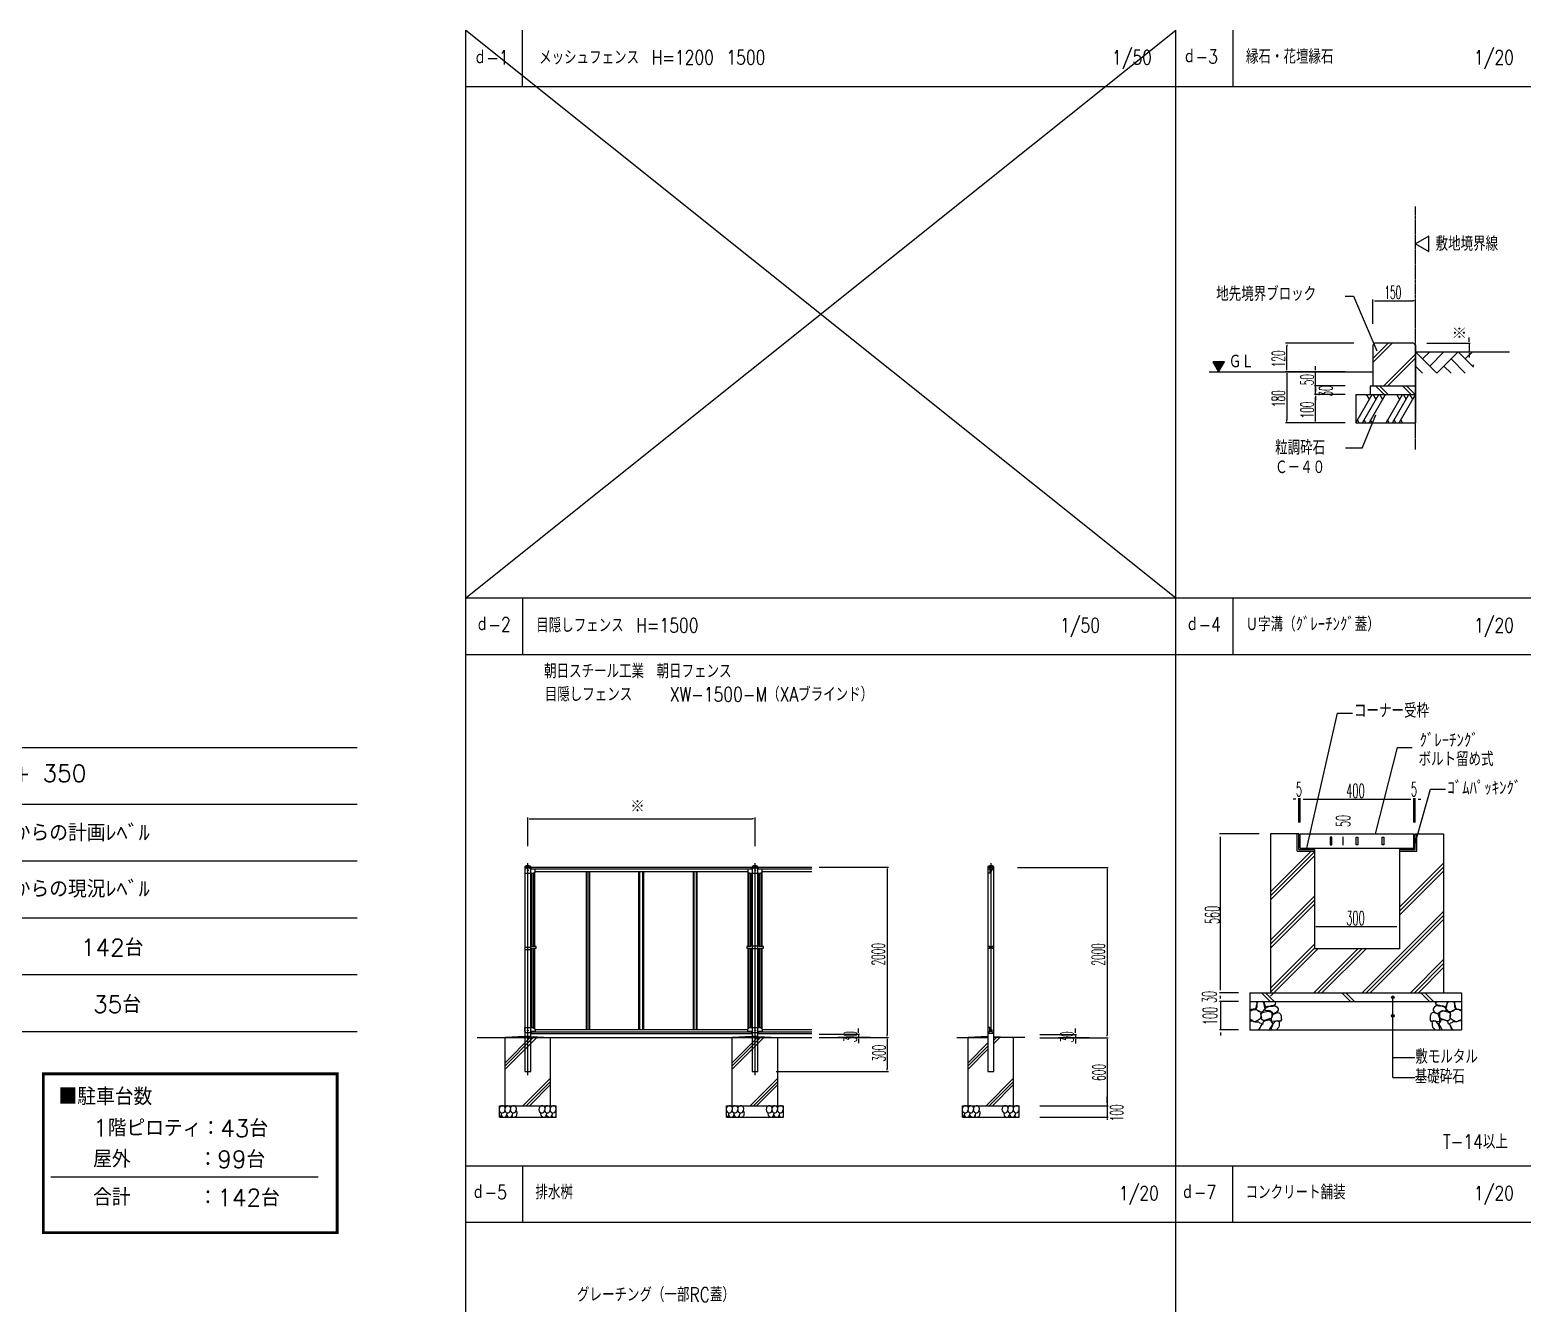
# Model space of a CAD drawing. Header units: millimetres. Extents: x 5204 to 163252, y 3613 to 115772.
# Drawn here: x 110411 to 163252, y 70904 to 115772 of the extents above; entities that cross this region are included whole.
import ezdxf

# ---------------------------------------------------------------- set-up
doc = ezdxf.new("R2010")
doc.units = ezdxf.units.MM
doc.header["$LTSCALE"] = 0.2
doc.linetypes.add('CENTER', pattern=[50.8, 31.75, -6.35, 6.35, -6.35])
doc.layers.get('Defpoints').update_dxf_attribs({"color": 40})
for name, color, linetype in [('0-1', 7, 'Continuous'), ('92 設備記述', 3, 'Continuous'), ('A_タイトル枠', 7, 'Continuous')]:
    doc.layers.add(name, color=color, linetype=linetype)
doc.layers.add('A_通芯', color=8, linetype='Continuous', plot=False)
doc.styles.get("Standard").update_dxf_attribs({"font": 'simplex.shx', "width": 0.8, "height": 700, "bigfont": 'extfont2.shx'})
doc.styles.add('Standard-A', font='romans.shx', dxfattribs={"bigfont": 'extfont2.shx'})

msp = doc.modelspace()

# ---------------------------------------------------------------- hatches: boundary and pattern name
at = {"layer": '92 設備記述'}
h = msp.add_hatch(color=256, dxfattribs=at)
h.dxf.hatch_style = 1
h.paths.add_polyline_path([(152054, 104089), (152256, 103739), (152458, 104089)])

# ---------------------------------------------------------------- linework, layer by layer
at = {"layer": '0-1', "color": 7, "linetype": 'Continuous'}
for p, q in [((125752, 95772), (150752, 115772)), ((125752, 115772), (150752, 95772)), ((157688, 105427), (157688, 106276)), ((157738, 106240), (157788, 106240)), ((157788, 106240), (159088, 106240)), ((159138, 106240), (159088, 106240)), ((159188, 105427), (159188, 106276)), ((157021, 104739), (154615, 104739)), ((154651, 104689), (154651, 104639)), ((154651, 103839), (154651, 104639)), ((157758, 104739), (157688, 104668)), ((157688, 104062), (158365, 104739)), ((157688, 104203), (158223, 104739)), ((157688, 104668), (157688, 103239)), ((159117, 104739), (157758, 104739)), ((159117, 104739), (159188, 104668)), ((159188, 104668), (159188, 103239)), ((159591, 104739), (161107, 104739)), ((161071, 104839), (161071, 104939)), ((161071, 104789), (161071, 104839)), ((161071, 104739), (161071, 104439)), ((158073, 103239), (159188, 104354)), ((158214, 103239), (159188, 104212)), ((159188, 104439), (159938, 103689)), ((159188, 104439), (162493, 104439)), ((159688, 104439), (159438, 104189)), ((160188, 104439), (159688, 103939)), ((160688, 104439), (159938, 103689)), ((160438, 104189), (160938, 103689)), ((160688, 104439), (161227, 103900)), ((161188, 104439), (160938, 104189)), ((160951, 104439), (161107, 104439)), ((161071, 104389), (161071, 104339)), ((161071, 104339), (161071, 104239)), ((151926, 103739), (157688, 103739)), ((155696, 103739), (154615, 103739)), ((155696, 103739), (154615, 103739)), ((154651, 103789), (154651, 103839)), ((154651, 103689), (154651, 103639)), ((154651, 103639), (154651, 102039)), ((156706, 103739), (155625, 103739)), ((155661, 103839), (155661, 103939)), ((155661, 103789), (155661, 103839)), ((155661, 103239), (155661, 103739)), ((159188, 103939), (159438, 103689)), ((160188, 103939), (160438, 103689)), ((161227, 103978), (161188, 103939)), ((156706, 103239), (155625, 103239)), ((156706, 103239), (155625, 103239)), ((155661, 103339), (155661, 103439)), ((155661, 103289), (155661, 103339)), ((155661, 102939), (155661, 103239)), ((155661, 103189), (155661, 103139)), ((155661, 103139), (155661, 103039)), ((157588, 103239), (159188, 103239)), ((157588, 103239), (157588, 102939)), ((158082, 102939), (157782, 103239)), ((158224, 102939), (157924, 103239)), ((159029, 102939), (158729, 103239)), ((159171, 102939), (158871, 103239)), ((159188, 103239), (159188, 102939)), ((159188, 103005), (159188, 103105)), ((156706, 102939), (155625, 102939)), ((156706, 102939), (155625, 102939)), ((155661, 102889), (155661, 102839)), ((155661, 102889), (155661, 102839)), ((155661, 102039), (155661, 102839)), ((155661, 102839), (155661, 102739)), ((157088, 101939), (157665, 102939)), ((157088, 102939), (159188, 102939)), ((157088, 102939), (157088, 101939)), ((157319, 101939), (157896, 102939)), ((157566, 102768), (157467, 102939)), ((157550, 101939), (158127, 102939)), ((157588, 102939), (159188, 102939)), ((157797, 102768), (157698, 102939)), ((158028, 102768), (157929, 102939)), ((158148, 101939), (158726, 102939)), ((158379, 101939), (158957, 102939)), ((158627, 102768), (158528, 102939)), ((158610, 101939), (159188, 102939)), ((158858, 102768), (158759, 102939)), ((159089, 102768), (158990, 102939)), ((159188, 102939), (159188, 101939)), ((154651, 101989), (154651, 102039)), ((155661, 101989), (155661, 102039)), ((157203, 101939), (157145, 102039)), ((157434, 101939), (157376, 102039)), ((157665, 101939), (157607, 102039)), ((158264, 101939), (158206, 102039)), ((158495, 101939), (158437, 102039)), ((158726, 101939), (158668, 102039)), ((156706, 101939), (154615, 101939)), ((156706, 101939), (155625, 101939)), ((157088, 101939), (159188, 101939)), ((121932, 90494), (102211, 90494)), ((121932, 88494), (102211, 88494)), ((154977, 88687), (154877, 88687)), ((155077, 87861), (155077, 88723)), ((155127, 87861), (155127, 88723)), ((155227, 88687), (159027, 88687)), ((159127, 87861), (159127, 88723)), ((159177, 87861), (159177, 88723)), ((159277, 88687), (159377, 88687)), ((127935, 87027), (127935, 88032)), ((127985, 87996), (128035, 87996)), ((128035, 87996), (135835, 87996)), ((135885, 87996), (135835, 87996)), ((135935, 87027), (135935, 88032)), ((153677, 87461), (152289, 87461)), ((152325, 81961), (152325, 87361)), ((155077, 87461), (154077, 87461)), ((154077, 87461), (154077, 81861)), ((155017, 86851), (155017, 87461)), ((155077, 86911), (155077, 87461)), ((155127, 87461), (159127, 87461)), ((155127, 86961), (155127, 87461)), ((156640, 87061), (156640, 87361)), ((159127, 86961), (159127, 87461)), ((159177, 86911), (159177, 87461)), ((159177, 87461), (160177, 87461)), ((159237, 86851), (159237, 87461)), ((160177, 87461), (160177, 81861)), ((155510, 86851), (154077, 85418)), ((155627, 86826), (154077, 85276)), ((155627, 86685), (154077, 85135)), ((155017, 86851), (155627, 86851)), ((155077, 86911), (155627, 86911)), ((155127, 86961), (159127, 86961)), ((155627, 86911), (155627, 83411)), ((158627, 86911), (159177, 86911)), ((158627, 86911), (158627, 83411)), ((158627, 86851), (159237, 86851)), ((121932, 86494), (102211, 86494)), ((127833, 86307), (127833, 80287)), ((127833, 86307), (128037, 86307)), ((127833, 86279), (128037, 86279)), ((127935, 78967), (127935, 86427)), ((128037, 80287), (128037, 86307)), ((128061, 86287), (135809, 86287)), ((128061, 86213), (128061, 86287)), ((128061, 86227), (135809, 86227)), ((128191, 86139), (135679, 86139)), ((129985, 86139), (129985, 80575)), ((130008, 86139), (130008, 80575)), ((130088, 86139), (130088, 80575)), ((130111, 86139), (130111, 80575)), ((131845, 80575), (131845, 86139)), ((131885, 80575), (131885, 86139)), ((131985, 80575), (131985, 86139)), ((132025, 80575), (132025, 86139)), ((133759, 86139), (133759, 80575)), ((133782, 86139), (133782, 80575)), ((133862, 86139), (133862, 80575)), ((133885, 86139), (133885, 80575)), ((135809, 86213), (135809, 86287)), ((135833, 86307), (135833, 80287)), ((135833, 86307), (136037, 86307)), ((135833, 86279), (136037, 86279)), ((135935, 78967), (135935, 86427)), ((136037, 80287), (136037, 86307)), ((136061, 86287), (137935, 86287)), ((136061, 86213), (136061, 86287)), ((136061, 86227), (137935, 86227)), ((136191, 86139), (137935, 86139)), ((138190, 86287), (140628, 86287)), ((138190, 86287), (139612, 86287)), ((140592, 86237), (140592, 86187)), ((140592, 86187), (140592, 80387)), ((144136, 86307), (144136, 79087)), ((144136, 86307), (144339, 86307)), ((144136, 86279), (144339, 86279)), ((144136, 86257), (144168, 86257)), ((144290, 86179), (144186, 86179)), ((144238, 86427), (144238, 86227)), ((144238, 86227), (144238, 80487)), ((144339, 79087), (144339, 86307)), ((145175, 86281), (148372, 86281)), ((145175, 86281), (147248, 86281)), ((148336, 86231), (148336, 86181)), ((148336, 86181), (148336, 80381)), ((160177, 86428), (158627, 84877)), ((160177, 86285), (158627, 84735)), ((160177, 86144), (158627, 84594)), ((128061, 83488), (128061, 86073)), ((128093, 83496), (128093, 86073)), ((128149, 83496), (128149, 86092)), ((128181, 83496), (128181, 86120)), ((135689, 83496), (135689, 86120)), ((135721, 83496), (135721, 86092)), ((135777, 83496), (135777, 86073)), ((135809, 83497), (135809, 86073)), ((136061, 83497), (136061, 86073)), ((136093, 83496), (136093, 86073)), ((136149, 83496), (136149, 86092)), ((136181, 83496), (136181, 86120)), ((155627, 85271), (154077, 83721)), ((155627, 85129), (154077, 83579)), ((155627, 84988), (154077, 83438)), ((160177, 84730), (157308, 81861)), ((160177, 84588), (157450, 81861)), ((121932, 84494), (102211, 84494)), ((155677, 84202), (155727, 84202)), ((155727, 84202), (158527, 84202)), ((160177, 84447), (157591, 81861)), ((155627, 83574), (154077, 82024)), ((128061, 80641), (128061, 83409)), ((128093, 80641), (128093, 83430)), ((128149, 80621), (128149, 83430)), ((128181, 80593), (128181, 83430)), ((135689, 80593), (135689, 83430)), ((135721, 80621), (135721, 83430)), ((135777, 80641), (135777, 83430)), ((135809, 80641), (135809, 83428)), ((136061, 80641), (136061, 83428)), ((136093, 80641), (136093, 83430)), ((136149, 80621), (136149, 83430)), ((136181, 80593), (136181, 83430)), ((144298, 83463), (144177, 83463)), ((155627, 83432), (154077, 81882)), ((155747, 83411), (154077, 81741)), ((157161, 83411), (155611, 81861)), ((158627, 83411), (155627, 83411)), ((157303, 83411), (155753, 81861)), ((157444, 83411), (155894, 81861)), ((160177, 83033), (159005, 81861)), ((121932, 82494), (102211, 82494)), ((160177, 82891), (159147, 81861)), ((160177, 82750), (159288, 81861)), ((152952, 81861), (152289, 81861)), ((152952, 81561), (152289, 81561)), ((152325, 81661), (152325, 81761)), ((152325, 81561), (152325, 80561)), ((153352, 81861), (153352, 81561)), ((153352, 81861), (160807, 81861)), ((153352, 81561), (153352, 80561)), ((153352, 81561), (160808, 81561)), ((154067, 81561), (153767, 81861)), ((154208, 81561), (153908, 81861)), ((156893, 81561), (156593, 81861)), ((157034, 81561), (156734, 81861)), ((159674, 81561), (159374, 81861)), ((159816, 81561), (159516, 81861)), ((160807, 81861), (160807, 81561)), ((160808, 81561), (160808, 80561)), ((121932, 80494), (102211, 80494)), ((127833, 80327), (127135, 80287)), ((127135, 79403), (128058, 80325)), ((127135, 79290), (128165, 80319)), ((128037, 80327), (127833, 80327)), ((128037, 80327), (128735, 80287)), ((128061, 80427), (128061, 80501)), ((128061, 80487), (135809, 80487)), ((128061, 80427), (135809, 80427)), ((128191, 80575), (135679, 80575)), ((135833, 80327), (135135, 80287)), ((135135, 79403), (136058, 80325)), ((135135, 79290), (136165, 80319)), ((135809, 80427), (135809, 80501)), ((136037, 80327), (135833, 80327)), ((136037, 80327), (136735, 80287)), ((136061, 80427), (136061, 80501)), ((136061, 80487), (137935, 80487)), ((136061, 80427), (137935, 80427)), ((136191, 80575), (137935, 80575)), ((138190, 80407), (139612, 80407)), ((138190, 80407), (139612, 80407)), ((139576, 80507), (139576, 80607)), ((139576, 80457), (139576, 80507)), ((139576, 80457), (139576, 80507)), ((139576, 80407), (139576, 80287)), ((140592, 80337), (140592, 80387)), ((144136, 80327), (143438, 80287)), ((144136, 80457), (144168, 80457)), ((144290, 80535), (144186, 80535)), ((144339, 80327), (145038, 80287)), ((144339, 80304), (144360, 80325)), ((144339, 80191), (144467, 80319)), ((145964, 80401), (147248, 80401)), ((145964, 80401), (147248, 80401)), ((147212, 80501), (147212, 80601)), ((147212, 80451), (147212, 80501)), ((147212, 80451), (147212, 80501)), ((147212, 80401), (147212, 80281)), ((148336, 80331), (148336, 80381)), ((152952, 80561), (152289, 80561)), ((152325, 80461), (152325, 80361)), ((153352, 80561), (160808, 80561)), ((126153, 80287), (137935, 80287)), ((126327, 80287), (127135, 80287)), ((127135, 79177), (128272, 80313)), ((127135, 77887), (127135, 80287)), ((127833, 80287), (127833, 79087)), ((128037, 79087), (128037, 80287)), ((128735, 77887), (128735, 80287)), ((128735, 80287), (135135, 80287)), ((135135, 79177), (136272, 80313)), ((135135, 77887), (135135, 80287)), ((135833, 80287), (135833, 79087)), ((136037, 79087), (136037, 80287)), ((136735, 77887), (136735, 80287)), ((138190, 80287), (140628, 80287)), ((138190, 80287), (140628, 80287)), ((138190, 80287), (139612, 80287)), ((140001, 80287), (138847, 80287)), ((139576, 80237), (139576, 80187)), ((139576, 80187), (139576, 80087)), ((140592, 80237), (140592, 80187)), ((140592, 80187), (140592, 79187)), ((143038, 80287), (144136, 80287)), ((143038, 80287), (143438, 80287)), ((143438, 77887), (143438, 80287)), ((143438, 79403), (144136, 80101)), ((143438, 79290), (144136, 79988)), ((143438, 79177), (144136, 79875)), ((144339, 80078), (144574, 80313)), ((145438, 80287), (144339, 80287)), ((145038, 77887), (145038, 80287)), ((145438, 80287), (145038, 80287)), ((145964, 80281), (148372, 80281)), ((145964, 80281), (148372, 80281)), ((145964, 80281), (147248, 80281)), ((147695, 80281), (146608, 80281)), ((147212, 80231), (147212, 80181)), ((147212, 80181), (147212, 80081)), ((148336, 80231), (148336, 80181)), ((148336, 80181), (148336, 77987)), ((127765, 77887), (128735, 78857)), ((127833, 79087), (128037, 79087)), ((127878, 77887), (128735, 78744)), ((135765, 77887), (136735, 78857)), ((135833, 79087), (136037, 79087)), ((135878, 77887), (136735, 78744)), ((136676, 79087), (140628, 79087)), ((140592, 79137), (140592, 79187)), ((144067, 77887), (145038, 78857)), ((144136, 79087), (144339, 79087)), ((144180, 77887), (145038, 78744)), ((127991, 77887), (128735, 78631)), ((135991, 77887), (136735, 78631)), ((144294, 77887), (145038, 78631)), ((148336, 78107), (148336, 78207)), ((126935, 77487), (126935, 77887)), ((126935, 77887), (128935, 77887)), ((128935, 77487), (128935, 77887)), ((134935, 77487), (134935, 77887)), ((134935, 77887), (136935, 77887)), ((136935, 77487), (136935, 77887)), ((143238, 77887), (145238, 77887)), ((143238, 77487), (143238, 77887)), ((145238, 77487), (145238, 77887)), ((145964, 77887), (148372, 77887)), ((145964, 77887), (148372, 77887)), ((148336, 77987), (148336, 78087)), ((148336, 78007), (148336, 77887)), ((148336, 77981), (148336, 77881)), ((148336, 77887), (148336, 77487)), ((148336, 77837), (148336, 77787)), ((148336, 77787), (148336, 77687)), ((126935, 77487), (128935, 77487)), ((134935, 77487), (136935, 77487)), ((143238, 77487), (145238, 77487)), ((145964, 77487), (148372, 77487)), ((148336, 77437), (148336, 77387))]:
    msp.add_line(p, q, dxfattribs=at)
for points, const_width in [([(157638, 106240, 1), (157737, 106240, 1)], 0.0026), ([(159138, 106240, 1), (159237, 106240, 1)], 0.0026), ([(154602, 104739, 1), (154701, 104739, 1)], 0.0026), ([(161022, 104739, 1), (161121, 104739, 1)], 0.0026), ([(161022, 104439, 1), (161121, 104439, 1)], 0.0026), ([(154602, 103739, 1), (154701, 103739, 1)], 0.0026), ([(154602, 103739, 1), (154701, 103739, 1)], 0.0026), ([(155612, 103739, 1), (155711, 103739, 1)], 0.0026), ([(155612, 103239, 1), (155711, 103239, 1)], 0.0026), ([(155612, 103239, 1), (155711, 103239, 1)], 0.0026), ([(155612, 102939, 1), (155711, 102939, 1)], 0.0026), ([(155612, 102939, 1), (155711, 102939, 1)], 0.0026), ([(154602, 101939, 1), (154701, 101939, 1)], 0.0026), ([(155612, 101939, 1), (155711, 101939, 1)], 0.0026), ([(155027, 88687, 1), (155127, 88687, 1)], 0.0026), ([(155077, 88687, 1), (155177, 88687, 1)], 0.0026), ([(159077, 88687, 1), (159177, 88687, 1)], 0.0026), ([(159127, 88687, 1), (159227, 88687, 1)], 0.0026), ([(127885, 87996, 1), (127985, 87996, 1)], 0.0026), ([(135885, 87996, 1), (135985, 87996, 1)], 0.0026), ([(152275, 87461, 1), (152375, 87461, 1)], 0.0026), ([(156590, 87461, 1), (156690, 87461, 1)], 0.0026), ([(156590, 86961, 1), (156690, 86961, 1)], 0.0026), ([(140542, 86287, 1), (140642, 86287, 1)], 0.0026), ([(148286, 86281, 1), (148385, 86281, 1)], 0.0026), ([(155577, 84202, 1), (155677, 84202, 1)], 0.0026), ([(158576, 84201, 1), (158676, 84201, 1)], 0.0026), ([(152275, 81861, 1), (152375, 81861, 1)], 0.0026), ([(152275, 81561, 1), (152375, 81561, 1)], 0.0026), ([(139526, 80407, 1), (139626, 80407, 1)], 0.0024), ([(139526, 80407, 1), (139626, 80407, 1)], 0.0024), ([(139526, 80287, 1), (139626, 80287, 1)], 0.0024), ([(140542, 80287, 1), (140642, 80287, 1)], 0.0026), ([(140542, 80287, 1), (140642, 80287, 1)], 0.0026), ([(147162, 80401, 1), (147261, 80401, 1)], 0.0026), ([(147162, 80401, 1), (147261, 80401, 1)], 0.0026), ([(147162, 80281, 1), (147261, 80281, 1)], 0.0026), ([(148286, 80281, 1), (148385, 80281, 1)], 0.0026), ([(148286, 80281, 1), (148385, 80281, 1)], 0.0026), ([(152275, 80561, 1), (152375, 80561, 1)], 0.0026), ([(140542, 79087, 1), (140642, 79087, 1)], 0.0026), ([(148286, 77887, 1), (148385, 77887, 1)], 0.0026), ([(148286, 77487, 1), (148385, 77487, 1)], 0.0026)]:
    msp.add_lwpolyline(points, format="xyb", close=True, dxfattribs=dict(at, const_width=const_width))
for points in [[(156239, 87345), (156185, 87345), (156185, 87078), (156239, 87078), (156239, 87345), (156239, 87345)], [(157099, 87345), (157154, 87345), (157154, 87078), (157099, 87078), (157099, 87345), (157099, 87345)], [(158014, 87345), (158069, 87345), (158069, 87078), (158014, 87078), (158014, 87345), (158014, 87345)], [(128047, 86213), (127995, 86257), (127875, 86257), (127833, 86218), (127833, 86073), (128126, 86073), (128191, 86129), (128191, 86213), (128047, 86213), (128047, 86213)], [(136191, 86213), (136047, 86213), (135995, 86257), (135875, 86257), (135823, 86213), (135679, 86213), (135679, 86129), (135744, 86073), (136126, 86073), (136191, 86129), (136191, 86213), (136191, 86213)], [(136229, 83430), (136229, 83496), (136083, 83496), (136035, 83503), (135835, 83503), (135787, 83496), (135641, 83496), (135641, 83430), (135787, 83430), (135835, 83423), (136035, 83423), (136083, 83430), (136229, 83430), (136229, 83430)], [(153954, 81230), (153898, 81239), (153880, 81280), (153915, 81329), (153963, 81375), (153989, 81388), (154081, 81397), (154164, 81397), (154247, 81402), (154308, 81366), (154352, 81302), (154347, 81248), (154312, 81198), (154260, 81153), (154181, 81126), (154151, 81153), (154085, 81216), (154029, 81239)], [(160206, 81230), (160263, 81239), (160280, 81280), (160245, 81329), (160197, 81375), (160171, 81388), (160079, 81397), (159996, 81397), (159913, 81402), (159852, 81366), (159809, 81302), (159813, 81248), (159848, 81198), (159900, 81153), (159979, 81126), (160009, 81153), (160075, 81216), (160132, 81239)], [(153906, 80900), (153824, 80886), (153776, 80922), (153745, 80963), (153758, 81040), (153745, 81139), (153802, 81167), (153885, 81198), (153998, 81216), (154103, 81180), (154125, 81135), (154129, 81049), (154116, 80972), (154042, 80945), (153981, 80922)], [(154177, 81108), (154247, 81135), (154295, 81153), (154334, 81171), (154391, 81157), (154434, 81108), (154461, 81044), (154452, 80954), (154465, 80918), (154430, 80868), (154386, 80868), (154325, 80877), (154273, 80868), (154194, 80850), (154112, 80864), (154112, 80922), (154112, 80954), (154138, 81022)], [(159983, 81108), (159913, 81135), (159865, 81153), (159826, 81171), (159770, 81157), (159726, 81108), (159700, 81044), (159708, 80954), (159695, 80918), (159730, 80868), (159774, 80868), (159835, 80877), (159887, 80868), (159966, 80850), (160049, 80864), (160049, 80922), (160049, 80954), (160023, 81022)], [(160254, 80900), (160337, 80886), (160385, 80922), (160415, 80963), (160402, 81040), (160415, 81139), (160359, 81167), (160276, 81198), (160162, 81216), (160057, 81180), (160036, 81135), (160031, 81049), (160044, 80972), (160119, 80945), (160180, 80922)], [(128047, 80501), (127995, 80457), (127875, 80457), (127833, 80495), (127833, 80641), (128126, 80641), (128191, 80585), (128191, 80501), (128047, 80501), (128047, 80501)], [(136191, 80501), (136047, 80501), (135995, 80457), (135875, 80457), (135823, 80501), (135679, 80501), (135679, 80585), (135744, 80641), (136126, 80641), (136191, 80585), (136191, 80501), (136191, 80501)]]:
    msp.add_lwpolyline(points, close=True, dxfattribs=at)
for points in [[(144201, 86219), (144201, 86073), (144136, 86073)], [(144258, 86139), (144258, 86215), (144308, 86227), (144308, 86287), (144168, 86287), (144168, 86227), (144218, 86215), (144218, 86139)], [(127833, 83383), (128035, 83383), (128082, 83430), (128229, 83430), (128229, 83496), (128068, 83496), (128035, 83463), (127833, 83463)], [(144136, 83503), (144197, 83503), (144197, 83423), (144136, 83423)], [(144339, 83423), (144279, 83423), (144279, 83503), (144339, 83503)], [(153575, 81561), (153597, 81515), (153597, 81460), (153579, 81402), (153575, 81343), (153527, 81289), (153475, 81289), (153405, 81271), (153374, 81243), (153352, 81261)], [(153632, 81561), (153610, 81515), (153601, 81470), (153597, 81433), (153601, 81366), (153571, 81311), (153579, 81280), (153623, 81248), (153684, 81234), (153701, 81207), (153771, 81194), (153828, 81221), (153893, 81302), (153876, 81393), (153863, 81470), (153837, 81533), (153793, 81561)], [(153885, 81561), (153854, 81515), (153872, 81465), (153898, 81397), (153985, 81375), (154072, 81393), (154120, 81420), (154194, 81424), (154260, 81460), (154264, 81515), (154212, 81561)], [(160276, 81561), (160306, 81515), (160289, 81465), (160263, 81397), (160175, 81375), (160088, 81393), (160040, 81420), (159966, 81424), (159900, 81460), (159896, 81515), (159948, 81561)], [(160529, 81561), (160550, 81515), (160559, 81470), (160564, 81433), (160559, 81366), (160590, 81311), (160581, 81280), (160537, 81248), (160476, 81234), (160459, 81207), (160389, 81194), (160332, 81221), (160267, 81302), (160284, 81393), (160297, 81470), (160324, 81533), (160367, 81561)], [(160585, 81561), (160564, 81515), (160564, 81460), (160581, 81402), (160585, 81343), (160633, 81289), (160686, 81289), (160756, 81271), (160786, 81243), (160808, 81261)], [(153352, 81216), (153405, 81239), (153457, 81275), (153523, 81280), (153601, 81261), (153653, 81221), (153688, 81207), (153749, 81176), (153754, 81135), (153736, 81085), (153749, 81031), (153767, 80986), (153723, 80949), (153653, 80904), (153531, 80841), (153470, 80864), (153457, 80886), (153427, 80895), (153352, 80927)], [(153352, 80868), (153392, 80882), (153448, 80882), (153488, 80850), (153544, 80836), (153605, 80845), (153658, 80836), (153697, 80805), (153758, 80791), (153780, 80751), (153745, 80705), (153715, 80656), (153701, 80619), (153645, 80561)], [(153697, 80561), (153697, 80597), (153728, 80656), (153758, 80728), (153815, 80769), (153832, 80855), (153885, 80882), (153994, 80909), (154081, 80913), (154090, 80868), (154120, 80827), (154164, 80773), (154129, 80714), (154085, 80637), (154033, 80561)], [(154133, 80561), (154116, 80592), (154125, 80651), (154160, 80732), (154186, 80787), (154260, 80859), (154343, 80873), (154395, 80836), (154391, 80796), (154382, 80723), (154373, 80651), (154325, 80610), (154295, 80561)], [(160027, 80561), (160044, 80592), (160036, 80651), (160001, 80732), (159975, 80787), (159900, 80859), (159818, 80873), (159765, 80836), (159770, 80796), (159778, 80723), (159787, 80651), (159835, 80610), (159865, 80561)], [(160463, 80561), (160463, 80597), (160433, 80656), (160402, 80728), (160345, 80769), (160328, 80855), (160276, 80882), (160167, 80909), (160079, 80913), (160071, 80868), (160040, 80827), (159996, 80773), (160031, 80714), (160075, 80637), (160127, 80561)], [(160808, 80868), (160769, 80882), (160712, 80882), (160673, 80850), (160616, 80836), (160555, 80845), (160502, 80836), (160463, 80805), (160402, 80791), (160380, 80751), (160415, 80705), (160446, 80656), (160459, 80619), (160516, 80561)], [(160808, 81216), (160756, 81239), (160703, 81275), (160638, 81280), (160559, 81261), (160507, 81221), (160472, 81207), (160411, 81176), (160407, 81135), (160424, 81085), (160411, 81031), (160393, 80986), (160437, 80949), (160507, 80904), (160629, 80841), (160690, 80864), (160703, 80886), (160734, 80895), (160808, 80927)], [(144201, 80494), (144201, 80641), (144136, 80641)], [(144258, 80575), (144258, 80499), (144308, 80487), (144308, 80427), (144168, 80427), (144168, 80487), (144218, 80499), (144218, 80575)]]:
    msp.add_lwpolyline(points, dxfattribs=at)
for centre in [(127935, 86179), (135935, 86179), (127935, 80535), (135935, 80535)]:
    msp.add_circle(centre, 16, dxfattribs=at)
for centre, radius, start, end in [((127935, 86198), 149, 47.0208, 132.9792), ((135935, 86198), 149, 47.0208, 132.9792), ((144238, 86198), 149, 47.0208, 132.9792), ((127039, 77781), 105, 335.907, 171.819), ((127032, 77741), 103, 199.074, 358.862), ((126911, 77597), 105, 74.6008, 76.5664), ((127224, 77741), 103, 201.369, 358.862), ((127231, 77781), 105, 335.907, 155.651), ((127425, 77741), 103, 192.398, 358.862), ((127432, 77781), 105, 335.907, 162.842), ((127455, 77630), 105, 335.907, 49.9483), ((128450, 77752), 124, 158.817, 201.183), ((128439, 77781), 105, 335.907, 171.819), ((128432, 77741), 103, 199.074, 358.862), ((128623, 77741), 103, 201.369, 358.862), ((128630, 77781), 105, 335.907, 155.651), ((128824, 77741), 103, 192.398, 358.862), ((128831, 77781), 105, 335.907, 162.842), ((128871, 77625), 105, 52.3134, 59.606), ((135039, 77781), 105, 335.907, 171.819), ((135032, 77741), 103, 199.074, 358.862), ((134911, 77597), 105, 74.6008, 76.5664), ((135224, 77741), 103, 201.369, 358.862), ((135231, 77781), 105, 335.907, 155.651), ((135425, 77741), 103, 192.398, 358.862), ((135432, 77781), 105, 335.907, 162.842), ((135455, 77630), 105, 335.907, 49.9483), ((136450, 77752), 124, 158.817, 201.183), ((136439, 77781), 105, 335.907, 171.819), ((136432, 77741), 103, 199.074, 358.862), ((136623, 77741), 103, 201.369, 358.862), ((136630, 77781), 105, 335.907, 155.651), ((136824, 77741), 103, 192.398, 358.862), ((136831, 77781), 105, 335.907, 162.842), ((136871, 77625), 105, 52.3134, 59.606), ((143342, 77781), 105, 335.907, 171.819), ((143335, 77741), 103, 199.074, 358.862), ((143213, 77597), 105, 74.6008, 76.5664), ((143526, 77741), 103, 201.369, 358.862), ((143533, 77781), 105, 335.907, 155.651), ((143727, 77741), 103, 192.398, 358.862), ((143734, 77781), 105, 335.907, 162.842), ((143758, 77630), 105, 335.907, 49.9483), ((144753, 77752), 124, 158.817, 201.183), ((144741, 77781), 105, 335.907, 171.819), ((144735, 77741), 103, 199.074, 358.862), ((144926, 77741), 103, 201.369, 358.862), ((144933, 77781), 105, 335.907, 155.651), ((145127, 77741), 103, 192.398, 358.862), ((145134, 77781), 105, 335.907, 162.842), ((145173, 77625), 105, 52.3134, 59.606), ((126904, 77585), 103, 287.707, 358.862), ((127095, 77588), 103, 202.283, 358.862), ((126911, 77625), 105, 335.907, 7.568), ((127296, 77588), 103, 192.398, 358.862), ((127102, 77629), 105, 335.907, 5.8202), ((127449, 77589), 103, 222.828, 358.862), ((127303, 77629), 105, 335.907, 5.8202), ((128516, 77608), 129, 162.98, 203.693), ((128495, 77590), 103, 199.074, 358.862), ((128696, 77590), 103, 192.398, 358.862), ((128502, 77630), 105, 335.907, 4.7521), ((128866, 77588), 103, 213.667, 312.158), ((128703, 77630), 105, 335.907, 4.7521), ((134904, 77585), 103, 287.707, 358.862), ((135095, 77588), 103, 202.283, 358.862), ((134911, 77625), 105, 335.907, 7.568), ((135296, 77588), 103, 192.398, 358.862), ((135102, 77629), 105, 335.907, 5.8202), ((135449, 77589), 103, 222.828, 358.862), ((135303, 77629), 105, 335.907, 5.8202), ((136516, 77608), 129, 162.98, 203.693), ((136495, 77590), 103, 199.074, 358.862), ((136696, 77590), 103, 192.398, 358.862), ((136502, 77630), 105, 335.907, 4.7521), ((136866, 77588), 103, 213.667, 312.158), ((136703, 77630), 105, 335.907, 4.7521), ((143206, 77585), 103, 287.707, 358.862), ((143398, 77588), 103, 202.283, 358.862), ((143213, 77625), 105, 335.907, 7.568), ((143599, 77588), 103, 192.398, 358.862), ((143405, 77629), 105, 335.907, 5.8202), ((143751, 77589), 103, 222.828, 358.862), ((143606, 77629), 105, 335.907, 5.8202), ((144819, 77608), 129, 162.98, 203.693), ((144798, 77590), 103, 199.074, 358.862), ((144998, 77590), 103, 192.398, 358.862), ((144804, 77630), 105, 335.907, 4.7521), ((145169, 77588), 103, 213.667, 312.158), ((145005, 77630), 105, 335.907, 4.7521)]:
    msp.add_arc(centre, radius, start, end, dxfattribs=at)
at = {"layer": '92 設備記述'}
for p, q in [((159656, 108517), (159188, 108246)), ((159656, 107976), (159656, 108517)), ((159188, 108246), (159656, 107976)), ((156708, 106397), (157004, 106397)), ((157004, 106397), (157831, 104474)), ((152458, 104089), (152054, 104089)), ((152054, 104089), (152256, 103739)), ((152256, 103739), (152458, 104089)), ((157307, 101049), (157787, 102220)), ((157307, 101049), (156717, 101049)), ((155352, 86911), (156441, 91713)), ((156441, 91713), (156966, 91713)), ((157774, 87461), (158549, 90499)), ((158549, 90499), (159074, 90499)), ((159127, 86961), (159719, 89032)), ((159719, 89032), (160244, 89032)), ((158390, 78882), (158390, 81705)), ((158390, 79580), (159160, 79580)), ((158390, 78882), (159160, 78882))]:
    msp.add_line(p, q, dxfattribs=at)
for centre in [(158390, 81705), (158390, 81051)]:
    msp.add_circle(centre, 47.7, dxfattribs=at)
at = {"layer": 'A_タイトル枠', "color": 5, "linetype": 'Continuous'}
for p, q in [((125752, 6849), (125752, 115772)), ((150752, 55772), (150752, 115772)), ((125752, 95772), (163252, 95772)), ((125752, 75772), (163252, 75772))]:
    msp.add_line(p, q, dxfattribs=at)
at = {"layer": 'A_タイトル枠', "linetype": 'Continuous'}
for p, q in [((127752, 113772), (127752, 115772)), ((152752, 115772), (152752, 113772)), ((163252, 113772), (125752, 113772)), ((127752, 95772), (127752, 93772)), ((152752, 95772), (152752, 93772)), ((163252, 93772), (125752, 93772)), ((127752, 75772), (127752, 73772)), ((152752, 73772), (152752, 75772)), ((163252, 73772), (125752, 73772))]:
    msp.add_line(p, q, dxfattribs=at)
at = {"layer": 'A_通芯', "linetype": 'CENTER'}
msp.add_line((159188, 100998), (159188, 109557), dxfattribs=at)
at = {"layer": 'Defpoints'}
msp.add_line((111140, 75386), (120561, 75386), dxfattribs=at)
at = {"layer": 'Defpoints', "const_width": 100}
msp.add_lwpolyline([(110882, 79007), (121224, 79007), (121224, 73416), (110882, 73416)], close=True, dxfattribs=at)

# ---------------------------------------------------------------- texts
at = {"layer": '0-1', "color": 7, "width": 0.5}
for s, height, p in [('150', 460, (158093, 106300)), ('5', 500, (154977, 88783)), ('400', 500, (156752, 88727)), ('5', 500, (159027, 88783)), ('300', 500, (156752, 84242))]:
    msp.add_text(s, height=height, dxfattribs=at).set_placement(p)
at = {"layer": '0-1', "color": 7}
for s, height, rotation, p in [('※', 460, 90, (160986, 104858)), ('設計GL = KBM + 350', 600, 359.84, (103874, 89315)), ('数値はＫＢＭからの計画ﾚﾍﾞﾙ', 600, 359.84, (105807, 87215)), ('数値はＫＢＭからの現況ﾚﾍﾞﾙ', 600, 359.84, (105807, 85237)), ('142台', 600, 359.84, (112201, 83161)), ('35台', 600, 359.84, (112631, 81161))]:
    msp.add_text(s, height=height, rotation=rotation, dxfattribs=at).set_placement(p)
at = {"layer": '0-1', "color": 7, "width": 0.5}
for s, height, p in [('120', 460, (154591, 103894)), ('50', 460, (155601, 103259)), ('180', 460, (154591, 102494)), ('30', 460, (156261, 102859)), ('100', 460, (155601, 102094)), ('50', 500, (156888, 87702)), ('560', 500, (152285, 84286)), ('2000', 460, (140503, 82827)), ('2000', 460, (148247, 82821)), ('30', 500, (152178, 81499)), ('100', 500, (152203, 80727)), ('30', 460, (139516, 80117)), ('30', 460, (147152, 80111)), ('300', 460, (140532, 79442)), ('600', 460, (148276, 78762)), ('100', 460, (148898, 77342))]:
    msp.add_text(s, height=height, rotation=90, dxfattribs=at).set_placement(p)
at = {"layer": '0-1', "color": 7}
msp.add_text('※', height=460, dxfattribs=at).set_placement((131544, 88199))
at = {"layer": '92 設備記述', "style": 'Standard-A', "width": 0.8}
for s, p in [('ｄ-1', (126034, 114557)), ('メッシュフェンス\u3000H=1200\u30001500', (128333, 114557)), ('1/50', (148501, 114557)), ('ｄ-3', (151003, 114590)), ('縁石・花壇縁石', (153218, 114587)), ('1/20', (161244, 114557)), ('敷地境界線', (159893, 107995)), ('地先境界ブロック', (152171, 106228)), ('ＧＬ', (152613, 103848)), ('粒調砕石', (154244, 100814)), ('Ｃ－４０', (154244, 100121)), ('ｄ-2', (126106, 94590)), ('1/50', (146674, 94557)), ('ｄ-4', (151106, 94590)), ('Ｕ字溝（ｸﾞﾚｰﾁﾝｸﾞ蓋）', (153207, 94592)), ('1/20', (161246, 94559)), ('目隠しフェンス\u3000H=1500', (128231, 94557)), ('朝日スチール工業\u3000朝日フェンス', (128508, 92942)), ('目隠しフェンス\u3000\u3000\u3000XW-1500-M（XAブラインド）', (128533, 92124)), ('コーナー受枠', (157021, 91550)), ('ｸﾞﾚｰﾁﾝｸﾞ', (159331, 90500)), ('ボルト留め式', (159295, 89844)), ('ｺﾞﾑﾊﾟｯｷﾝｸﾞ', (160310, 88822)), ('敷モルタル', (159182, 79365)), ('基礎砕石', (159160, 78667)), ('T-14以上', (160151, 76372)), ('ｄ-5', (125969, 74590)), ('排水桝', (128205, 74590)), ('1/20', (148744, 74557)), ('ｄ-7', (150940, 74590)), ('コンクリート舗装', (153205, 74590)), ('1/20', (161244, 74557)), ('グレーチング（一部RC蓋）', (129667, 70982))]:
    msp.add_text(s, height=500, dxfattribs=at).set_placement(p)
at = {"layer": 'Defpoints'}
for s, p in [('■駐車台数', (111415, 77913)), ('1階ピロティ：43台', (112631, 76806)), ('屋外\u3000\u3000\u3000 ：99台', (112631, 75712)), ('合計\u3000\u3000\u3000 ：142台', (112631, 74365))]:
    msp.add_text(s, height=600, rotation=359.84, dxfattribs=at).set_placement(p)

doc.saveas('drawing.dxf')
